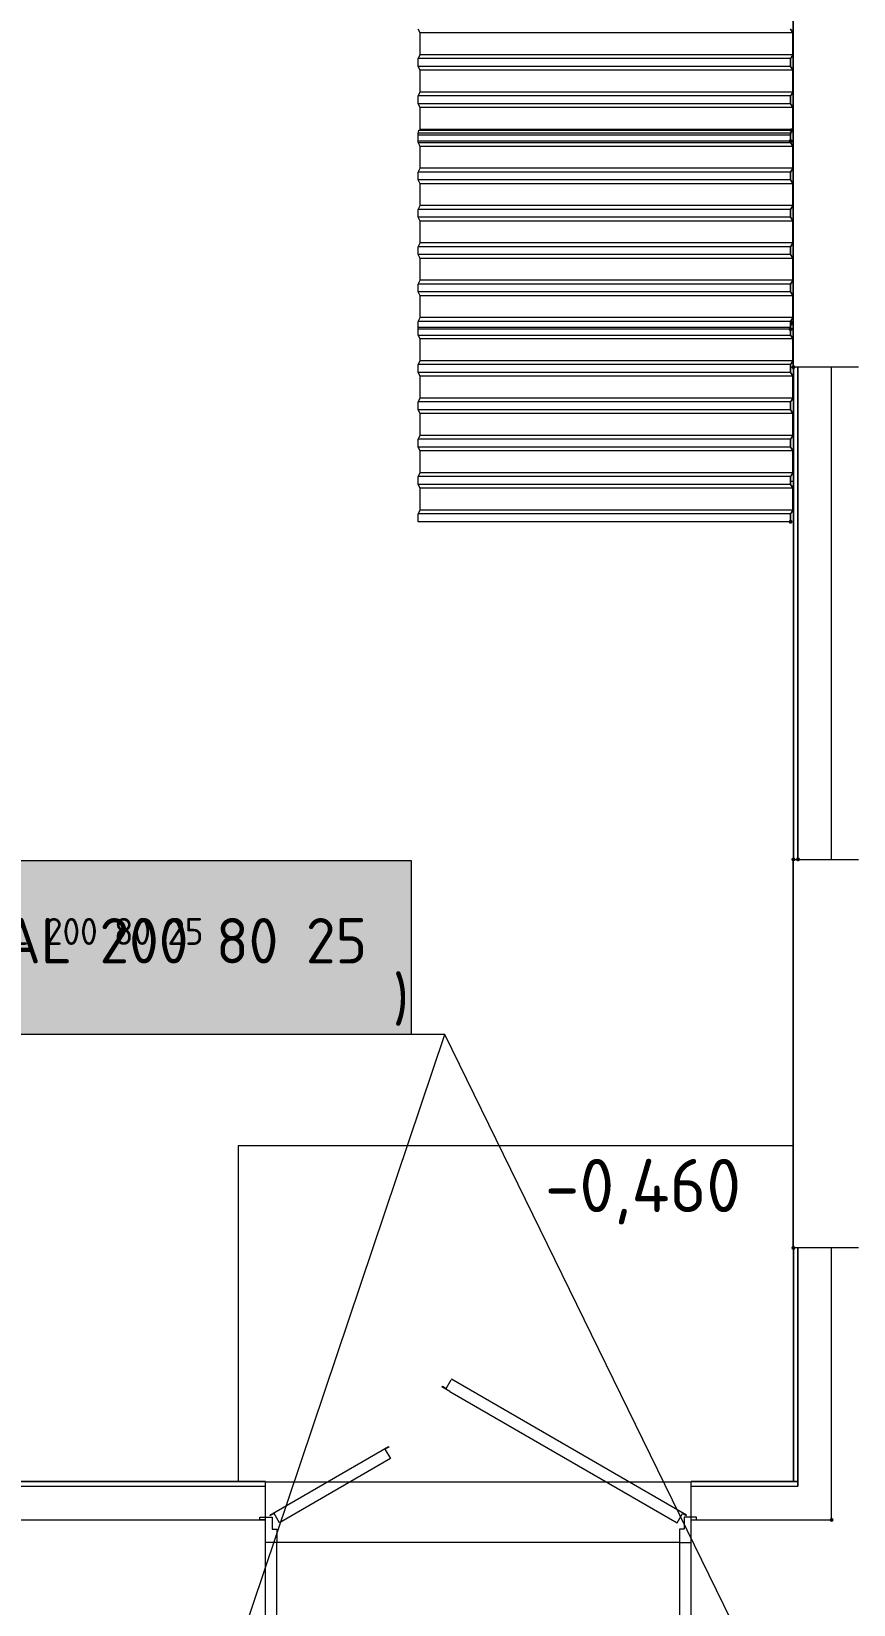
# Model space of a CAD drawing. Header units: millimetres. Extents: x -546 to 1681, y -650 to 1730.
# Drawn here: x 722.3 to 759, y 490.7 to 560.9 of the extents above; entities that cross this region are included whole.
import ezdxf

# ---------------------------------------------------------------- set-up
doc = ezdxf.new("R2010")
doc.units = ezdxf.units.MM

msp = doc.modelspace()

# ---------------------------------------------------------------- hatches: boundary and pattern name
h = msp.add_hatch(color=7)
h.dxf.hatch_style = 2
h.paths.add_polyline_path([(756.119, 556.459), (756.162, 556.405), (756.23, 556.396), (756.284, 556.438), (756.293, 556.506), (756.29, 556.517), (756.248, 556.572), (756.179, 556.58), (756.125, 556.538), (756.116, 556.47)])
h = msp.add_hatch(color=7)
h.dxf.hatch_style = 2
h.paths.add_polyline_path([(756.162, 556.099), (756.099, 556.072), (756.072, 556.009), (756.099, 555.945), (756.162, 555.919), (756.229, 555.945), (756.255, 556.009), (756.229, 556.072)])
h = msp.add_hatch(color=7)
h.dxf.hatch_style = 2
h.paths.add_polyline_path([(756.119, 547.859), (756.162, 547.805), (756.23, 547.796), (756.284, 547.838), (756.293, 547.906), (756.29, 547.917), (756.248, 547.972), (756.179, 547.98), (756.125, 547.938), (756.116, 547.87)])
h = msp.add_hatch(color=7)
h.dxf.hatch_style = 2
h.paths.add_polyline_path([(756.162, 547.699), (756.099, 547.672), (756.072, 547.609), (756.099, 547.545), (756.162, 547.519), (756.229, 547.545), (756.255, 547.609), (756.229, 547.672)])
h = msp.add_hatch(color=7)
h.dxf.hatch_style = 2
h.paths.add_polyline_path([(756.286, 546.004), (756.223, 545.977), (756.196, 545.914), (756.223, 545.85), (756.286, 545.824), (756.296, 545.824), (756.36, 545.85), (756.386, 545.914), (756.36, 545.977), (756.296, 546.004)])
h = msp.add_hatch(color=7)
h.dxf.hatch_style = 2
h.paths.add_polyline_path([(756.162, 539.099), (756.099, 539.072), (756.072, 539.009), (756.099, 538.945), (756.162, 538.919), (756.229, 538.945), (756.255, 539.009), (756.229, 539.072)])
at = {"true_color": 0xffffff}
h = msp.add_hatch(color=7, dxfattribs=at)
h.dxf.hatch_style = 2
h.paths.add_polyline_path([(719.354, 523.875), (739.221, 523.875), (739.221, 516.11), (719.354, 516.11)])
h = msp.add_hatch(color=7, dxfattribs=at)
h.dxf.hatch_style = 2
h.paths.add_polyline_path([(719.354, 523.875), (739.221, 523.875), (739.221, 516.11), (719.354, 516.11)])
at = {"true_color": 0x0077b0}
h = msp.add_hatch(color=144, dxfattribs=at)
h.dxf.hatch_style = 2
h.paths.add_polyline_path([(722.585, 522.983), (722.585, 523.79), (722.61, 523.867), (722.686, 523.892), (723.391, 523.892), (723.468, 523.867), (723.493, 523.79), (723.468, 523.715), (723.391, 523.689), (722.787, 523.689), (722.787, 523.085), (723.089, 523.085), (723.19, 523.076), (723.283, 523.049), (723.368, 523.003), (723.445, 522.938), (723.51, 522.859), (723.557, 522.773), (723.585, 522.68), (723.594, 522.58), (723.594, 522.379), (723.585, 522.278), (723.557, 522.184), (723.51, 522.099), (723.445, 522.021), (723.367, 521.957), (723.282, 521.911), (723.189, 521.883), (723.089, 521.874), (722.686, 521.874), (722.61, 521.898), (722.585, 521.973), (722.61, 522.049), (722.686, 522.075), (723.089, 522.075), (723.206, 522.098), (723.304, 522.165), (723.37, 522.262), (723.391, 522.379), (723.391, 522.58), (723.37, 522.697), (723.304, 522.794), (723.206, 522.861), (723.089, 522.882), (722.686, 522.882), (722.61, 522.907)])
h = msp.add_hatch(color=144, dxfattribs=at)
h.dxf.hatch_style = 2
h.paths.add_polyline_path([(722.585, 522.983), (722.585, 523.79), (722.61, 523.867), (722.686, 523.892), (723.391, 523.892), (723.468, 523.867), (723.493, 523.79), (723.468, 523.715), (723.391, 523.689), (722.787, 523.689), (722.787, 523.085), (723.089, 523.085), (723.19, 523.076), (723.283, 523.049), (723.368, 523.003), (723.445, 522.938), (723.51, 522.859), (723.557, 522.773), (723.585, 522.68), (723.594, 522.58), (723.594, 522.379), (723.585, 522.278), (723.557, 522.184), (723.51, 522.099), (723.445, 522.021), (723.367, 521.957), (723.282, 521.911), (723.189, 521.883), (723.089, 521.874), (722.686, 521.874), (722.61, 521.898), (722.585, 521.973), (722.61, 522.049), (722.686, 522.075), (723.089, 522.075), (723.206, 522.098), (723.304, 522.165), (723.37, 522.262), (723.391, 522.379), (723.391, 522.58), (723.37, 522.697), (723.304, 522.794), (723.206, 522.861), (723.089, 522.882), (722.686, 522.882), (722.61, 522.907)])
h = msp.add_hatch(color=7)
h.dxf.hatch_style = 2
h.paths.add_polyline_path([(756.286, 524.021), (756.223, 523.994), (756.196, 523.931), (756.223, 523.867), (756.286, 523.841), (756.296, 523.841), (756.36, 523.867), (756.386, 523.931), (756.36, 523.994), (756.296, 524.021)])
h = msp.add_hatch(color=7)
h.dxf.hatch_style = 2
h.paths.add_polyline_path([(756.406, 523.931), (756.433, 523.867), (756.496, 523.841), (756.56, 523.867), (756.586, 523.931), (756.586, 523.941), (756.56, 524.004), (756.496, 524.031), (756.433, 524.004), (756.406, 523.941)])
h = msp.add_hatch(color=7)
h.dxf.hatch_style = 2
h.paths.add_polyline_path([(756.586, 523.941), (756.56, 524.004), (756.496, 524.031), (756.433, 524.004), (756.406, 523.941), (756.406, 523.931), (756.433, 523.867), (756.496, 523.841), (756.56, 523.867), (756.586, 523.931)])
h = msp.add_hatch(color=144, dxfattribs=at)
h.dxf.hatch_style = 2
h.paths.add_polyline_path([(723.174, 517.101), (723.161, 517.185), (723.12, 517.248), (723.069, 517.284), (723.002, 517.302), (722.872, 517.302), (722.801, 517.333), (722.77, 517.403), (722.778, 517.444), (722.801, 517.477), (722.841, 517.499), (722.9, 517.507), (722.931, 517.507), (722.965, 517.505), (723.054, 517.52), (723.12, 517.564), (723.161, 517.627), (723.174, 517.705), (723.161, 517.783), (723.117, 517.849), (723.052, 517.892), (722.973, 517.905), (722.872, 517.905), (722.778, 517.893), (722.666, 517.855), (722.573, 517.817), (722.545, 517.804), (722.517, 517.813), (722.491, 517.841), (722.469, 517.912), (722.479, 517.951), (722.51, 517.988), (722.562, 518.023), (722.635, 518.055), (722.762, 518.096), (722.872, 518.109), (722.973, 518.109), (723.13, 518.08), (723.261, 517.993), (723.348, 517.862), (723.377, 517.705), (723.368, 517.607), (723.343, 517.524), (723.3, 517.456), (723.239, 517.403), (723.3, 517.351), (723.343, 517.283), (723.368, 517.2), (723.377, 517.101), (723.348, 516.945), (723.261, 516.813), (723.13, 516.726), (722.973, 516.698), (722.872, 516.698), (722.759, 516.71), (722.632, 516.748), (722.56, 516.781), (722.509, 516.817), (722.479, 516.854), (722.469, 516.895), (722.491, 516.966), (722.517, 516.993), (722.547, 517.003), (722.579, 516.99), (722.669, 516.952), (722.779, 516.911), (722.872, 516.898), (722.973, 516.898), (723.052, 516.913), (723.117, 516.957), (723.16, 517.023)])
h = msp.add_hatch(color=144, dxfattribs=at)
h.dxf.hatch_style = 2
h.paths.add_polyline_path([(723.174, 517.101), (723.161, 517.185), (723.12, 517.248), (723.069, 517.284), (723.002, 517.302), (722.872, 517.302), (722.801, 517.333), (722.77, 517.403), (722.778, 517.444), (722.801, 517.477), (722.841, 517.499), (722.9, 517.507), (722.931, 517.507), (722.965, 517.505), (723.054, 517.52), (723.12, 517.564), (723.161, 517.627), (723.174, 517.705), (723.161, 517.783), (723.117, 517.849), (723.052, 517.892), (722.973, 517.905), (722.872, 517.905), (722.778, 517.893), (722.666, 517.855), (722.573, 517.817), (722.545, 517.804), (722.517, 517.813), (722.491, 517.841), (722.469, 517.912), (722.479, 517.951), (722.51, 517.988), (722.562, 518.023), (722.635, 518.055), (722.762, 518.096), (722.872, 518.109), (722.973, 518.109), (723.13, 518.08), (723.261, 517.993), (723.348, 517.862), (723.377, 517.705), (723.368, 517.607), (723.343, 517.524), (723.3, 517.456), (723.239, 517.403), (723.3, 517.351), (723.343, 517.283), (723.368, 517.2), (723.377, 517.101), (723.348, 516.945), (723.261, 516.813), (723.13, 516.726), (722.973, 516.698), (722.872, 516.698), (722.759, 516.71), (722.632, 516.748), (722.56, 516.781), (722.509, 516.817), (722.479, 516.854), (722.469, 516.895), (722.491, 516.966), (722.517, 516.993), (722.547, 517.003), (722.579, 516.99), (722.669, 516.952), (722.779, 516.911), (722.872, 516.898), (722.973, 516.898), (723.052, 516.913), (723.117, 516.957), (723.16, 517.023)])
h = msp.add_hatch(color=144, dxfattribs=at)
h.paths.add_polyline_path([(723.781, 517.2), (723.781, 517.604), (723.79, 517.706), (723.817, 517.799), (723.863, 517.884), (723.928, 517.962), (724.005, 518.027), (724.091, 518.073), (724.184, 518.1), (724.286, 518.109), (724.481, 518.073), (724.644, 517.965), (724.709, 517.887), (724.755, 517.801), (724.782, 517.707), (724.791, 517.604), (724.791, 517.2), (724.781, 517.1), (724.753, 517.007), (724.706, 516.922), (724.641, 516.844), (724.565, 516.78), (724.48, 516.734), (724.386, 516.707), (724.286, 516.698), (724.184, 516.707), (724.091, 516.734), (724.005, 516.78), (723.928, 516.844), (723.863, 516.922), (723.817, 517.007), (723.79, 517.1)])
h.paths.add_polyline_path([(724.588, 517.203), (724.588, 517.607), (724.566, 517.722), (724.5, 517.821), (724.403, 517.887), (724.286, 517.908), (724.169, 517.887), (724.072, 517.821), (724.005, 517.722), (723.984, 517.607), (723.984, 517.203), (724.005, 517.085), (724.072, 516.988), (724.169, 516.921), (724.286, 516.898), (724.403, 516.921), (724.5, 516.988), (724.566, 517.086)])
h = msp.add_hatch(color=144, dxfattribs=at)
h.paths.add_polyline_path([(723.781, 517.2), (723.781, 517.604), (723.79, 517.706), (723.817, 517.799), (723.863, 517.884), (723.928, 517.962), (724.005, 518.027), (724.091, 518.073), (724.184, 518.1), (724.286, 518.109), (724.481, 518.073), (724.644, 517.965), (724.709, 517.887), (724.755, 517.801), (724.782, 517.707), (724.791, 517.604), (724.791, 517.2), (724.781, 517.1), (724.753, 517.007), (724.706, 516.922), (724.641, 516.844), (724.565, 516.78), (724.48, 516.734), (724.386, 516.707), (724.286, 516.698), (724.184, 516.707), (724.091, 516.734), (724.005, 516.78), (723.928, 516.844), (723.863, 516.922), (723.817, 517.007), (723.79, 517.1)])
h.paths.add_polyline_path([(724.588, 517.203), (724.588, 517.607), (724.566, 517.722), (724.5, 517.821), (724.403, 517.887), (724.286, 517.908), (724.169, 517.887), (724.072, 517.821), (724.005, 517.722), (723.984, 517.607), (723.984, 517.203), (724.005, 517.085), (724.072, 516.988), (724.169, 516.921), (724.286, 516.898), (724.403, 516.921), (724.5, 516.988), (724.566, 517.086)])
h = msp.add_hatch(color=144, dxfattribs=at)
h.dxf.hatch_style = 2
h.paths.add_polyline_path([(725.398, 517.302), (725.398, 516.796), (725.373, 516.722), (725.297, 516.698), (725.22, 516.722), (725.195, 516.796), (725.195, 518.01), (725.22, 518.084), (725.297, 518.109), (725.373, 518.084), (725.398, 518.01), (725.398, 517.505), (726.002, 517.505), (726.002, 518.01), (726.027, 518.084), (726.104, 518.109), (726.18, 518.084), (726.205, 518.01), (726.205, 516.796), (726.18, 516.722), (726.104, 516.698), (726.027, 516.722), (726.002, 516.796), (726.002, 517.302)])
h = msp.add_hatch(color=144, dxfattribs=at)
h.dxf.hatch_style = 2
h.paths.add_polyline_path([(725.398, 517.302), (725.398, 516.796), (725.373, 516.722), (725.297, 516.698), (725.22, 516.722), (725.195, 516.796), (725.195, 518.01), (725.22, 518.084), (725.297, 518.109), (725.373, 518.084), (725.398, 518.01), (725.398, 517.505), (726.002, 517.505), (726.002, 518.01), (726.027, 518.084), (726.104, 518.109), (726.18, 518.084), (726.205, 518.01), (726.205, 516.796), (726.18, 516.722), (726.104, 516.698), (726.027, 516.722), (726.002, 516.796), (726.002, 517.302)])
h = msp.add_hatch(color=144, dxfattribs=at)
h.paths.add_polyline_path([(727.114, 517.908), (726.997, 517.887), (726.9, 517.821), (726.834, 517.723), (726.812, 517.607), (726.812, 517.505), (727.416, 517.505), (727.416, 517.607), (727.395, 517.723), (727.329, 517.821), (727.231, 517.887)])
h.paths.add_polyline_path([(726.812, 517.302), (726.812, 517.101), (726.827, 517.024), (726.872, 516.957), (726.937, 516.913), (727.013, 516.898), (727.518, 516.898), (727.594, 516.873), (727.619, 516.796), (727.594, 516.722), (727.518, 516.698), (727.013, 516.698), (726.856, 516.726), (726.728, 516.813), (726.639, 516.944), (726.609, 517.101), (726.609, 517.604), (726.618, 517.706), (726.646, 517.799), (726.691, 517.884), (726.756, 517.962), (726.834, 518.027), (726.919, 518.073), (727.013, 518.1), (727.114, 518.109), (727.309, 518.073), (727.472, 517.965), (727.537, 517.887), (727.583, 517.802), (727.61, 517.708), (727.619, 517.607), (727.619, 517.302)])
h = msp.add_hatch(color=144, dxfattribs=at)
h.paths.add_polyline_path([(727.114, 517.908), (726.997, 517.887), (726.9, 517.821), (726.834, 517.723), (726.812, 517.607), (726.812, 517.505), (727.416, 517.505), (727.416, 517.607), (727.395, 517.723), (727.329, 517.821), (727.231, 517.887)])
h.paths.add_polyline_path([(726.812, 517.302), (726.812, 517.101), (726.827, 517.024), (726.872, 516.957), (726.937, 516.913), (727.013, 516.898), (727.518, 516.898), (727.594, 516.873), (727.619, 516.796), (727.594, 516.722), (727.518, 516.698), (727.013, 516.698), (726.856, 516.726), (726.728, 516.813), (726.639, 516.944), (726.609, 517.101), (726.609, 517.604), (726.618, 517.706), (726.646, 517.799), (726.691, 517.884), (726.756, 517.962), (726.834, 518.027), (726.919, 518.073), (727.013, 518.1), (727.114, 518.109), (727.309, 518.073), (727.472, 517.965), (727.537, 517.887), (727.583, 517.802), (727.61, 517.708), (727.619, 517.607), (727.619, 517.302)])
h = msp.add_hatch(color=144, dxfattribs=at)
h.dxf.hatch_style = 2
h.paths.add_polyline_path([(728.716, 516.796), (728.716, 518.01), (728.741, 518.084), (728.817, 518.109), (729.322, 518.109), (729.476, 518.08), (729.607, 517.993), (729.696, 517.862), (729.725, 517.705), (729.725, 516.796), (729.7, 516.722), (729.624, 516.698), (729.548, 516.722), (729.522, 516.796), (729.522, 517.705), (729.508, 517.783), (729.466, 517.849), (729.4, 517.892), (729.322, 517.905), (728.918, 517.905), (728.918, 516.796), (728.893, 516.722), (728.817, 516.698), (728.741, 516.722)])
h = msp.add_hatch(color=144, dxfattribs=at)
h.dxf.hatch_style = 2
h.paths.add_polyline_path([(728.716, 516.796), (728.716, 518.01), (728.741, 518.084), (728.817, 518.109), (729.322, 518.109), (729.476, 518.08), (729.607, 517.993), (729.696, 517.862), (729.725, 517.705), (729.725, 516.796), (729.7, 516.722), (729.624, 516.698), (729.548, 516.722), (729.522, 516.796), (729.522, 517.705), (729.508, 517.783), (729.466, 517.849), (729.4, 517.892), (729.322, 517.905), (728.918, 517.905), (728.918, 516.796), (728.893, 516.722), (728.817, 516.698), (728.741, 516.722)])
h = msp.add_hatch(color=144, dxfattribs=at)
h.paths.add_polyline_path([(730.13, 517.2), (730.13, 517.604), (730.139, 517.706), (730.166, 517.799), (730.212, 517.884), (730.276, 517.962), (730.354, 518.027), (730.439, 518.073), (730.533, 518.1), (730.635, 518.109), (730.83, 518.073), (730.993, 517.965), (731.057, 517.887), (731.103, 517.801), (731.13, 517.707), (731.139, 517.604), (731.139, 517.2), (731.13, 517.1), (731.102, 517.007), (731.055, 516.922), (730.99, 516.844), (730.914, 516.78), (730.828, 516.734), (730.735, 516.707), (730.635, 516.698), (730.533, 516.707), (730.439, 516.734), (730.354, 516.78), (730.276, 516.844), (730.212, 516.922), (730.166, 517.007), (730.139, 517.1)])
h.paths.add_polyline_path([(730.937, 517.203), (730.937, 517.607), (730.915, 517.722), (730.849, 517.821), (730.751, 517.887), (730.635, 517.908), (730.518, 517.887), (730.42, 517.821), (730.354, 517.722), (730.332, 517.607), (730.332, 517.203), (730.354, 517.085), (730.42, 516.988), (730.518, 516.921), (730.635, 516.898), (730.751, 516.921), (730.849, 516.988), (730.915, 517.086)])
h = msp.add_hatch(color=144, dxfattribs=at)
h.paths.add_polyline_path([(730.13, 517.2), (730.13, 517.604), (730.139, 517.706), (730.166, 517.799), (730.212, 517.884), (730.276, 517.962), (730.354, 518.027), (730.439, 518.073), (730.533, 518.1), (730.635, 518.109), (730.83, 518.073), (730.993, 517.965), (731.057, 517.887), (731.103, 517.801), (731.13, 517.707), (731.139, 517.604), (731.139, 517.2), (731.13, 517.1), (731.102, 517.007), (731.055, 516.922), (730.99, 516.844), (730.914, 516.78), (730.828, 516.734), (730.735, 516.707), (730.635, 516.698), (730.533, 516.707), (730.439, 516.734), (730.354, 516.78), (730.276, 516.844), (730.212, 516.922), (730.166, 517.007), (730.139, 517.1)])
h.paths.add_polyline_path([(730.937, 517.203), (730.937, 517.607), (730.915, 517.722), (730.849, 517.821), (730.751, 517.887), (730.635, 517.908), (730.518, 517.887), (730.42, 517.821), (730.354, 517.722), (730.332, 517.607), (730.332, 517.203), (730.354, 517.085), (730.42, 516.988), (730.518, 516.921), (730.635, 516.898), (730.751, 516.921), (730.849, 516.988), (730.915, 517.086)])
h = msp.add_hatch(color=144, dxfattribs=at)
h.paths.add_polyline_path([(731.544, 518.01), (731.569, 518.084), (731.645, 518.109), (732.15, 518.109), (732.306, 518.08), (732.435, 517.993), (732.524, 517.862), (732.554, 517.705), (732.554, 517.101), (732.524, 516.945), (732.435, 516.813), (732.306, 516.726), (732.15, 516.698), (731.747, 516.698), (731.747, 516.19), (731.721, 516.116), (731.645, 516.091), (731.569, 516.116), (731.544, 516.19)])
h.paths.add_polyline_path([(731.747, 517.905), (731.747, 516.898), (732.15, 516.898), (732.227, 516.913), (732.291, 516.957), (732.336, 517.023), (732.351, 517.101), (732.351, 517.705), (732.336, 517.783), (732.294, 517.849), (732.229, 517.892), (732.15, 517.905)])
h = msp.add_hatch(color=144, dxfattribs=at)
h.paths.add_polyline_path([(731.544, 518.01), (731.569, 518.084), (731.645, 518.109), (732.15, 518.109), (732.306, 518.08), (732.435, 517.993), (732.524, 517.862), (732.554, 517.705), (732.554, 517.101), (732.524, 516.945), (732.435, 516.813), (732.306, 516.726), (732.15, 516.698), (731.747, 516.698), (731.747, 516.19), (731.721, 516.116), (731.645, 516.091), (731.569, 516.116), (731.544, 516.19)])
h.paths.add_polyline_path([(731.747, 517.905), (731.747, 516.898), (732.15, 516.898), (732.227, 516.913), (732.291, 516.957), (732.336, 517.023), (732.351, 517.101), (732.351, 517.705), (732.336, 517.783), (732.294, 517.849), (732.229, 517.892), (732.15, 517.905)])
h = msp.add_hatch(color=144, dxfattribs=at)
h.dxf.hatch_style = 2
h.paths.add_polyline_path([(733.765, 516.492), (733.765, 516.698), (733.361, 516.698), (733.205, 516.726), (733.076, 516.813), (732.987, 516.945), (732.958, 517.101), (732.958, 518.01), (732.983, 518.084), (733.059, 518.109), (733.135, 518.084), (733.161, 518.01), (733.161, 517.101), (733.176, 517.024), (733.22, 516.957), (733.285, 516.913), (733.361, 516.898), (733.765, 516.898), (733.765, 518.01), (733.79, 518.084), (733.866, 518.109), (733.942, 518.084), (733.968, 518.01), (733.968, 516.494), (733.939, 516.338), (733.852, 516.207), (733.723, 516.12), (733.567, 516.091), (733.161, 516.091), (733.085, 516.116), (733.059, 516.193), (733.066, 516.229), (733.09, 516.263), (733.161, 516.294), (733.564, 516.294), (733.643, 516.308), (733.708, 516.35), (733.75, 516.414)])
h = msp.add_hatch(color=144, dxfattribs=at)
h.dxf.hatch_style = 2
h.paths.add_polyline_path([(733.765, 516.492), (733.765, 516.698), (733.361, 516.698), (733.205, 516.726), (733.076, 516.813), (732.987, 516.945), (732.958, 517.101), (732.958, 518.01), (732.983, 518.084), (733.059, 518.109), (733.135, 518.084), (733.161, 518.01), (733.161, 517.101), (733.176, 517.024), (733.22, 516.957), (733.285, 516.913), (733.361, 516.898), (733.765, 516.898), (733.765, 518.01), (733.79, 518.084), (733.866, 518.109), (733.942, 518.084), (733.968, 518.01), (733.968, 516.494), (733.939, 516.338), (733.852, 516.207), (733.723, 516.12), (733.567, 516.091), (733.161, 516.091), (733.085, 516.116), (733.059, 516.193), (733.066, 516.229), (733.09, 516.263), (733.161, 516.294), (733.564, 516.294), (733.643, 516.308), (733.708, 516.35), (733.75, 516.414)])
h = msp.add_hatch(color=144, dxfattribs=at)
h.dxf.hatch_style = 2
h.paths.add_polyline_path([(735.382, 518.01), (735.382, 516.796), (735.357, 516.722), (735.28, 516.698), (735.204, 516.722), (735.179, 516.796), (735.179, 517.302), (734.775, 517.302), (734.621, 517.331), (734.49, 517.418), (734.401, 517.547), (734.372, 517.7), (734.372, 518.01), (734.397, 518.084), (734.473, 518.109), (734.55, 518.084), (734.575, 518.01), (734.575, 517.708), (734.59, 517.63), (734.634, 517.564), (734.699, 517.52), (734.775, 517.505), (735.179, 517.505), (735.179, 518.01), (735.204, 518.084), (735.28, 518.109), (735.357, 518.084)])
h = msp.add_hatch(color=144, dxfattribs=at)
h.dxf.hatch_style = 2
h.paths.add_polyline_path([(735.382, 518.01), (735.382, 516.796), (735.357, 516.722), (735.28, 516.698), (735.204, 516.722), (735.179, 516.796), (735.179, 517.302), (734.775, 517.302), (734.621, 517.331), (734.49, 517.418), (734.401, 517.547), (734.372, 517.7), (734.372, 518.01), (734.397, 518.084), (734.473, 518.109), (734.55, 518.084), (734.575, 518.01), (734.575, 517.708), (734.59, 517.63), (734.634, 517.564), (734.699, 517.52), (734.775, 517.505), (735.179, 517.505), (735.179, 518.01), (735.204, 518.084), (735.28, 518.109), (735.357, 518.084)])
h = msp.add_hatch(color=144, dxfattribs=at)
h.dxf.hatch_style = 2
h.paths.add_polyline_path([(735.989, 517.302), (735.989, 516.796), (735.964, 516.722), (735.888, 516.698), (735.811, 516.722), (735.786, 516.796), (735.786, 518.01), (735.811, 518.084), (735.888, 518.109), (735.964, 518.084), (735.989, 518.01), (735.989, 517.505), (736.593, 517.505), (736.593, 518.01), (736.618, 518.084), (736.695, 518.109), (736.771, 518.084), (736.796, 518.01), (736.796, 516.796), (736.771, 516.722), (736.695, 516.698), (736.618, 516.722), (736.593, 516.796), (736.593, 517.302)])
h = msp.add_hatch(color=144, dxfattribs=at)
h.dxf.hatch_style = 2
h.paths.add_polyline_path([(735.989, 517.302), (735.989, 516.796), (735.964, 516.722), (735.888, 516.698), (735.811, 516.722), (735.786, 516.796), (735.786, 518.01), (735.811, 518.084), (735.888, 518.109), (735.964, 518.084), (735.989, 518.01), (735.989, 517.505), (736.593, 517.505), (736.593, 518.01), (736.618, 518.084), (736.695, 518.109), (736.771, 518.084), (736.796, 518.01), (736.796, 516.796), (736.771, 516.722), (736.695, 516.698), (736.618, 516.722), (736.593, 516.796), (736.593, 517.302)])
h = msp.add_hatch(color=144, dxfattribs=at)
h.paths.add_polyline_path([(737.559, 517.305), (737.417, 517.347), (737.302, 517.437), (737.226, 517.561), (737.2, 517.705), (737.23, 517.862), (737.319, 517.993), (737.447, 518.08), (737.604, 518.109), (738.109, 518.109), (738.185, 518.084), (738.21, 518.01), (738.21, 516.796), (738.185, 516.722), (738.109, 516.698), (738.032, 516.722), (738.007, 516.796), (738.007, 517.302), (737.804, 517.302), (737.383, 516.737), (737.347, 516.707), (737.302, 516.698), (737.226, 516.722), (737.2, 516.796), (737.22, 516.859)])
h.paths.add_polyline_path([(737.403, 517.705), (737.418, 517.628), (737.463, 517.561), (737.528, 517.517), (737.604, 517.502), (738.007, 517.502), (738.007, 517.905), (737.604, 517.905), (737.525, 517.891), (737.46, 517.849), (737.418, 517.783)])
h = msp.add_hatch(color=144, dxfattribs=at)
h.paths.add_polyline_path([(737.559, 517.305), (737.417, 517.347), (737.302, 517.437), (737.226, 517.561), (737.2, 517.705), (737.23, 517.862), (737.319, 517.993), (737.447, 518.08), (737.604, 518.109), (738.109, 518.109), (738.185, 518.084), (738.21, 518.01), (738.21, 516.796), (738.185, 516.722), (738.109, 516.698), (738.032, 516.722), (738.007, 516.796), (738.007, 517.302), (737.804, 517.302), (737.383, 516.737), (737.347, 516.707), (737.302, 516.698), (737.226, 516.722), (737.2, 516.796), (737.22, 516.859)])
h.paths.add_polyline_path([(737.403, 517.705), (737.418, 517.628), (737.463, 517.561), (737.528, 517.517), (737.604, 517.502), (738.007, 517.502), (738.007, 517.905), (737.604, 517.905), (737.525, 517.891), (737.46, 517.849), (737.418, 517.783)])
h = msp.add_hatch(color=7)
h.dxf.hatch_style = 2
h.paths.add_polyline_path([(756.296, 506.491), (756.36, 506.517), (756.386, 506.581), (756.36, 506.644), (756.296, 506.671), (756.286, 506.671), (756.223, 506.644), (756.196, 506.581), (756.223, 506.517), (756.286, 506.491)])
h = msp.add_hatch(color=7)
h.dxf.hatch_style = 2
h.paths.add_polyline_path([(757.996, 494.525), (757.933, 494.498), (757.906, 494.435), (757.933, 494.371), (757.996, 494.345), (758.06, 494.371), (758.086, 494.435), (758.06, 494.498)])

# ---------------------------------------------------------------- linework, layer by layer
at = {"color": 7, "lineweight": 0}
for points in [[(756.286, 545.914), (756.286, 563.214)], [(756.296, 545.914), (756.296, 563.214)], [(739.634, 560.84), (739.533, 561.01)], [(739.634, 559.863), (739.634, 560.84)], [(756.263, 560.84), (739.634, 560.84)], [(756.162, 561.01), (756.263, 560.84)], [(756.266, 560.85), (756.165, 561.02)], [(756.263, 560.84), (756.263, 559.863)], [(756.266, 559.852), (756.266, 560.85)], [(756.296, 560.207), (756.263, 560.209)], [(756.296, 560.007), (756.266, 560.008)], [(739.533, 559.693), (739.634, 559.863)], [(739.533, 559.343), (739.533, 559.693)], [(756.162, 559.693), (739.533, 559.693)], [(739.634, 559.173), (739.533, 559.343)], [(756.162, 559.343), (739.533, 559.343)], [(756.263, 559.863), (739.634, 559.863)], [(756.263, 559.863), (756.162, 559.693)], [(756.162, 559.693), (756.162, 559.343)], [(756.162, 559.343), (756.263, 559.173)], [(756.165, 559.682), (756.266, 559.852)], [(756.165, 559.353), (756.165, 559.682)], [(756.266, 559.183), (756.165, 559.353)], [(739.634, 558.196), (739.634, 559.173)], [(756.263, 559.173), (739.634, 559.173)], [(756.263, 559.173), (756.263, 558.196)], [(756.266, 558.185), (756.266, 559.183)], [(739.533, 558.026), (739.634, 558.196)], [(739.533, 557.676), (739.533, 558.026)], [(756.162, 558.026), (739.533, 558.026)], [(756.263, 558.196), (739.634, 558.196)], [(756.263, 558.196), (756.162, 558.026)], [(756.162, 558.026), (756.162, 557.676)], [(756.165, 558.015), (756.266, 558.185)], [(756.165, 557.686), (756.165, 558.015)], [(739.634, 557.506), (739.533, 557.676)], [(756.162, 557.676), (739.533, 557.676)], [(739.634, 556.529), (739.634, 557.506)], [(756.263, 557.506), (739.634, 557.506)], [(756.162, 557.676), (756.263, 557.506)], [(756.266, 557.516), (756.165, 557.686)], [(756.263, 557.506), (756.263, 556.529)], [(756.266, 556.518), (756.266, 557.516)], [(739.533, 556.359), (739.554, 556.394)], [(739.554, 556.394), (739.575, 556.494)], [(739.575, 556.494), (756.203, 556.494)], [(739.613, 556.494), (739.634, 556.529)], [(756.263, 556.529), (739.634, 556.529)], [(756.203, 556.494), (756.162, 556.294)], [(756.181, 556.391), (756.162, 556.359)], [(756.165, 556.348), (756.266, 556.518)], [(756.165, 556.287), (756.206, 556.483)], [(756.263, 556.529), (756.183, 556.394)], [(739.533, 556.009), (739.533, 556.359)], [(756.162, 556.359), (739.533, 556.359)], [(739.533, 555.944), (739.533, 556.294)], [(739.533, 556.294), (756.162, 556.294)], [(756.162, 556.009), (739.533, 556.009)], [(739.634, 555.774), (739.533, 555.944)], [(739.533, 555.944), (756.162, 555.944)], [(739.634, 554.797), (739.634, 555.774)], [(756.263, 555.774), (739.634, 555.774)], [(756.162, 556.359), (756.162, 556.009)], [(756.162, 556.294), (756.162, 555.944)], [(756.162, 555.944), (756.263, 555.774)], [(756.165, 556.009), (756.165, 556.348)], [(756.165, 555.954), (756.165, 556.287)], [(756.266, 555.784), (756.165, 555.954)], [(756.263, 555.774), (756.263, 554.797)], [(756.266, 554.786), (756.266, 555.784)], [(739.533, 554.627), (739.634, 554.797)], [(739.533, 554.277), (739.533, 554.627)], [(756.162, 554.627), (739.533, 554.627)], [(739.634, 554.107), (739.533, 554.277)], [(756.162, 554.277), (739.533, 554.277)], [(756.263, 554.797), (739.634, 554.797)], [(756.263, 554.797), (756.162, 554.627)], [(756.162, 554.627), (756.162, 554.277)], [(756.162, 554.277), (756.263, 554.107)], [(756.165, 554.616), (756.266, 554.786)], [(756.165, 554.287), (756.165, 554.616)], [(756.266, 554.117), (756.165, 554.287)], [(739.634, 553.13), (739.634, 554.107)], [(756.263, 554.107), (739.634, 554.107)], [(756.263, 554.107), (756.263, 553.13)], [(756.266, 553.119), (756.266, 554.117)], [(739.533, 552.96), (739.634, 553.13)], [(739.533, 552.61), (739.533, 552.96)], [(756.162, 552.96), (739.533, 552.96)], [(756.263, 553.13), (739.634, 553.13)], [(756.263, 553.13), (756.162, 552.96)], [(756.162, 552.96), (756.162, 552.61)], [(756.165, 552.949), (756.266, 553.119)], [(756.165, 552.62), (756.165, 552.949)], [(739.634, 552.44), (739.533, 552.61)], [(756.162, 552.61), (739.533, 552.61)], [(739.634, 551.463), (739.634, 552.44)], [(756.263, 552.44), (739.634, 552.44)], [(756.162, 552.61), (756.263, 552.44)], [(756.266, 552.45), (756.165, 552.62)], [(756.263, 552.44), (756.263, 551.463)], [(756.266, 551.452), (756.266, 552.45)], [(739.533, 551.293), (739.634, 551.463)], [(739.533, 550.943), (739.533, 551.293)], [(756.162, 551.293), (739.533, 551.293)], [(739.634, 550.773), (739.533, 550.943)], [(756.162, 550.943), (739.533, 550.943)], [(756.263, 551.463), (739.634, 551.463)], [(739.634, 549.796), (739.634, 550.773)], [(756.263, 550.773), (739.634, 550.773)], [(756.263, 551.463), (756.162, 551.293)], [(756.162, 551.293), (756.162, 550.943)], [(756.162, 550.943), (756.263, 550.773)], [(756.165, 551.282), (756.266, 551.452)], [(756.165, 550.953), (756.165, 551.282)], [(756.266, 550.783), (756.165, 550.953)], [(756.263, 550.773), (756.263, 549.796)], [(756.266, 549.785), (756.266, 550.783)], [(739.533, 549.626), (739.634, 549.796)], [(739.533, 549.276), (739.533, 549.626)], [(756.162, 549.626), (739.533, 549.626)], [(756.263, 549.796), (739.634, 549.796)], [(756.263, 549.796), (756.162, 549.626)], [(756.162, 549.626), (756.162, 549.276)], [(756.165, 549.615), (756.266, 549.785)], [(756.165, 549.286), (756.165, 549.615)], [(739.634, 549.106), (739.533, 549.276)], [(756.162, 549.276), (739.533, 549.276)], [(739.634, 548.129), (739.634, 549.106)], [(756.263, 549.106), (739.634, 549.106)], [(756.162, 549.276), (756.263, 549.106)], [(756.266, 549.116), (756.165, 549.286)], [(756.263, 549.106), (756.263, 548.129)], [(756.266, 548.118), (756.266, 549.116)], [(739.533, 547.959), (739.634, 548.129)], [(739.533, 547.609), (739.533, 547.959)], [(756.162, 547.959), (739.533, 547.959)], [(756.263, 548.129), (739.634, 548.129)], [(756.263, 548.129), (756.162, 547.959)], [(756.162, 547.959), (756.162, 547.609)], [(756.165, 547.948), (756.266, 548.118)], [(739.533, 547.344), (739.533, 547.694)], [(739.533, 547.694), (756.162, 547.694)], [(756.162, 547.609), (739.533, 547.609)], [(739.634, 547.174), (739.533, 547.344)], [(739.533, 547.344), (756.162, 547.344)], [(756.203, 547.894), (756.162, 547.694)], [(756.162, 547.694), (756.162, 547.344)], [(756.162, 547.344), (756.263, 547.174)], [(756.164, 547.894), (756.203, 547.894)], [(756.165, 547.609), (756.165, 547.948)], [(756.165, 547.687), (756.206, 547.883)], [(756.165, 547.354), (756.165, 547.687)], [(756.266, 547.184), (756.165, 547.354)], [(739.634, 546.197), (739.634, 547.174)], [(756.263, 547.174), (739.634, 547.174)], [(756.263, 547.174), (756.263, 546.197)], [(756.266, 546.186), (756.266, 547.184)], [(739.533, 546.027), (739.634, 546.197)], [(739.533, 545.677), (739.533, 546.027)], [(756.162, 546.027), (739.533, 546.027)], [(756.263, 546.197), (739.634, 546.197)], [(756.263, 546.197), (756.162, 546.027)], [(756.162, 546.027), (756.162, 545.677)], [(756.165, 546.016), (756.266, 546.186)], [(756.165, 545.687), (756.165, 546.016)], [(756.286, 545.914), (756.286, 523.931)], [(756.496, 545.914), (756.296, 545.914)], [(756.296, 545.914), (756.296, 523.931)], [(756.496, 523.941), (756.496, 545.914)], [(757.996, 545.914), (756.496, 545.914)], [(756.496, 545.914), (756.496, 523.941)], [(759.196, 545.914), (757.996, 545.914)], [(757.996, 523.931), (757.996, 545.914)], [(739.634, 545.507), (739.533, 545.677)], [(756.162, 545.677), (739.533, 545.677)], [(739.634, 544.53), (739.634, 545.507)], [(756.263, 545.507), (739.634, 545.507)], [(756.162, 545.677), (756.263, 545.507)], [(756.266, 545.517), (756.165, 545.687)], [(756.263, 545.507), (756.263, 544.53)], [(756.266, 544.519), (756.266, 545.517)], [(739.533, 544.36), (739.634, 544.53)], [(756.263, 544.53), (739.634, 544.53)], [(756.263, 544.53), (756.162, 544.36)], [(756.165, 544.349), (756.266, 544.519)], [(739.533, 544.01), (739.533, 544.36)], [(756.162, 544.36), (739.533, 544.36)], [(739.634, 543.84), (739.533, 544.01)], [(756.162, 544.01), (739.533, 544.01)], [(739.634, 542.863), (739.634, 543.84)], [(756.263, 543.84), (739.634, 543.84)], [(756.162, 544.36), (756.162, 544.01)], [(756.162, 544.01), (756.263, 543.84)], [(756.165, 544.02), (756.165, 544.349)], [(756.266, 543.85), (756.165, 544.02)], [(756.263, 543.84), (756.263, 542.863)], [(756.266, 542.852), (756.266, 543.85)], [(756.263, 543.503), (756.296, 543.502)], [(756.263, 543.303), (756.296, 543.302)], [(739.533, 542.693), (739.634, 542.863)], [(739.533, 542.343), (739.533, 542.693)], [(756.162, 542.693), (739.533, 542.693)], [(739.634, 542.173), (739.533, 542.343)], [(756.162, 542.343), (739.533, 542.343)], [(756.263, 542.863), (739.634, 542.863)], [(756.263, 542.863), (756.162, 542.693)], [(756.162, 542.693), (756.162, 542.343)], [(756.162, 542.343), (756.263, 542.173)], [(756.165, 542.682), (756.266, 542.852)], [(756.165, 542.353), (756.165, 542.682)], [(756.266, 542.183), (756.165, 542.353)], [(739.634, 541.196), (739.634, 542.173)], [(756.263, 542.173), (739.634, 542.173)], [(756.263, 542.173), (756.263, 541.196)], [(756.266, 541.185), (756.266, 542.183)], [(739.533, 541.026), (739.634, 541.196)], [(739.533, 540.676), (739.533, 541.026)], [(756.162, 541.026), (739.533, 541.026)], [(756.263, 541.196), (739.634, 541.196)], [(756.263, 541.196), (756.162, 541.026)], [(756.162, 541.026), (756.162, 540.676)], [(756.165, 541.015), (756.266, 541.185)], [(756.165, 540.686), (756.165, 541.015)], [(739.634, 540.506), (739.533, 540.676)], [(756.162, 540.676), (739.533, 540.676)], [(739.634, 539.529), (739.634, 540.506)], [(756.263, 540.506), (739.634, 540.506)], [(756.296, 540.801), (756.162, 540.805)], [(756.162, 540.676), (756.263, 540.506)], [(756.266, 540.516), (756.165, 540.686)], [(756.296, 540.601), (756.214, 540.603)], [(756.263, 540.506), (756.263, 539.529)], [(756.266, 539.518), (756.266, 540.516)], [(739.533, 539.359), (739.634, 539.529)], [(756.263, 539.529), (739.634, 539.529)], [(756.263, 539.529), (756.162, 539.359)], [(739.533, 539.009), (739.533, 539.359)], [(756.162, 539.359), (739.533, 539.359)], [(756.162, 539.009), (739.533, 539.009)], [(756.162, 539.359), (756.162, 539.009)], [(756.165, 539.348), (756.266, 539.518)], [(756.165, 539.009), (756.165, 539.348)], [(756.286, 506.581), (756.286, 523.931)], [(756.296, 506.581), (756.296, 523.931)], [(756.296, 523.931), (756.496, 523.931)], [(756.496, 523.931), (757.996, 523.931)], [(757.996, 523.931), (759.196, 523.931)], [(756.296, 511.135), (731.496, 511.135)], [(731.496, 511.135), (731.496, 496.135)], [(756.286, 506.581), (756.286, 496.135)], [(756.496, 506.581), (756.296, 506.581)], [(756.296, 506.581), (756.296, 496.135)], [(756.496, 496.135), (756.496, 506.581)], [(757.996, 506.581), (756.496, 506.581)], [(756.496, 506.581), (756.496, 496.135)], [(759.196, 506.581), (757.996, 506.581)], [(757.996, 494.435), (757.996, 506.581)], [(740.6, 500.37), (740.62, 500.405)], [(740.947, 500.17), (740.6, 500.37)], [(740.62, 500.405), (740.793, 500.305)], [(740.793, 500.305), (741.013, 500.686)], [(741.029, 500.712), (741.013, 500.686)], [(751.525, 494.652), (741.029, 500.712)], [(740.947, 500.17), (751.096, 494.31)], [(732.915, 494.652), (738.215, 497.712)], [(738.23, 497.686), (738.057, 497.586)], [(738.057, 497.586), (738.297, 497.17)], [(738.215, 497.712), (738.23, 497.686)], [(738.297, 497.17), (733.343, 494.31)], [(732.72, 496.145), (712.722, 496.145)], [(732.72, 496.135), (712.722, 496.135)], [(732.72, 494.435), (732.72, 496.145)], [(732.72, 496.135), (751.72, 496.135)], [(751.72, 494.435), (751.72, 496.145)], [(756.496, 496.145), (751.72, 496.145)], [(756.496, 496.135), (751.72, 496.135)], [(756.496, 495.935), (756.496, 496.145)], [(756.496, 496.135), (756.496, 495.935)], [(712.732, 495.935), (732.72, 495.935)], [(751.72, 495.935), (756.496, 495.935)], [(732.93, 494.626), (732.915, 494.652)], [(733.103, 494.726), (732.93, 494.626)], [(733.343, 494.31), (733.103, 494.726)], [(751.096, 494.31), (751.337, 494.726)], [(751.337, 494.726), (751.51, 494.626)], [(751.51, 494.626), (751.525, 494.652)], [(712.722, 494.435), (732.72, 494.435)], [(732.47, 494.556), (733.02, 494.556)], [(732.47, 494.435), (732.47, 494.556)], [(732.72, 494.435), (732.47, 494.435)], [(732.72, 493.425), (732.72, 494.435)], [(732.72, 489.335), (732.72, 494.435)], [(733.02, 494.556), (733.02, 494.025)], [(733.02, 494.025), (733.23, 494.025)], [(733.23, 494.025), (733.23, 493.425)], [(751.21, 494.025), (751.21, 493.425)], [(751.42, 494.025), (751.21, 494.025)], [(751.42, 494.556), (751.42, 494.025)], [(751.97, 494.556), (751.42, 494.556)], [(751.72, 494.435), (751.97, 494.435)], [(751.72, 493.425), (751.72, 494.435)], [(751.72, 489.335), (751.72, 494.435)], [(751.72, 494.435), (757.996, 494.435)], [(751.97, 494.435), (751.97, 494.556)], [(733.23, 493.425), (732.72, 493.425)], [(751.22, 493.425), (733.22, 493.425)], [(733.22, 493.425), (733.22, 489.291)], [(751.21, 493.425), (751.72, 493.425)], [(751.22, 489.135), (751.22, 493.425)]]:
    msp.add_lwpolyline(points, dxfattribs=at)
at = {"color": 144, "lineweight": 0, "true_color": 0x0077b0}
for points in [[(719.354, 523.875), (739.221, 523.875)], [(719.354, 523.875), (739.221, 523.875)], [(739.221, 523.875), (739.221, 516.11)], [(739.221, 523.875), (739.221, 516.11)], [(739.221, 516.11), (719.354, 516.11)], [(739.221, 516.11), (719.354, 516.11)], [(726.244, 473.059), (740.728, 516.11)], [(740.728, 516.11), (739.221, 516.11)], [(740.728, 516.11), (739.221, 516.11)], [(758.754, 479.236), (740.728, 516.11)]]:
    msp.add_lwpolyline(points, dxfattribs=at)

# ---------------------------------------------------------------- texts
at = {"color": 144, "true_color": 0x0077b0, "attachment_point": 1}
for s, insert, char_height in [('{\\fGOSTCommon|b0|i0|c0;RAL 200 80 25}', (719.354, 521.313), 1.2), ('{\\fGOSTCommon|b0|i0|c0;RAL 200 80 25}', (719.354, 521.313), 2.02685), ('{\\fGOSTCommon|b0|i0|c0;)}', (738.415, 518.725), 2.02685), ('{\\fGOSTCommon|b0|i0|c0;)}', (738.415, 518.725), 2.02685)]:
    msp.add_mtext(s, dxfattribs=dict(at, insert=insert, char_height=char_height))
at = {"color": 7, "insert": (745.195, 510.555), "char_height": 2.37449, "attachment_point": 1}
msp.add_mtext('{\\fGOSTCommon|b0|i0|c0;-0,460}', dxfattribs=at)

doc.saveas('drawing.dxf')
